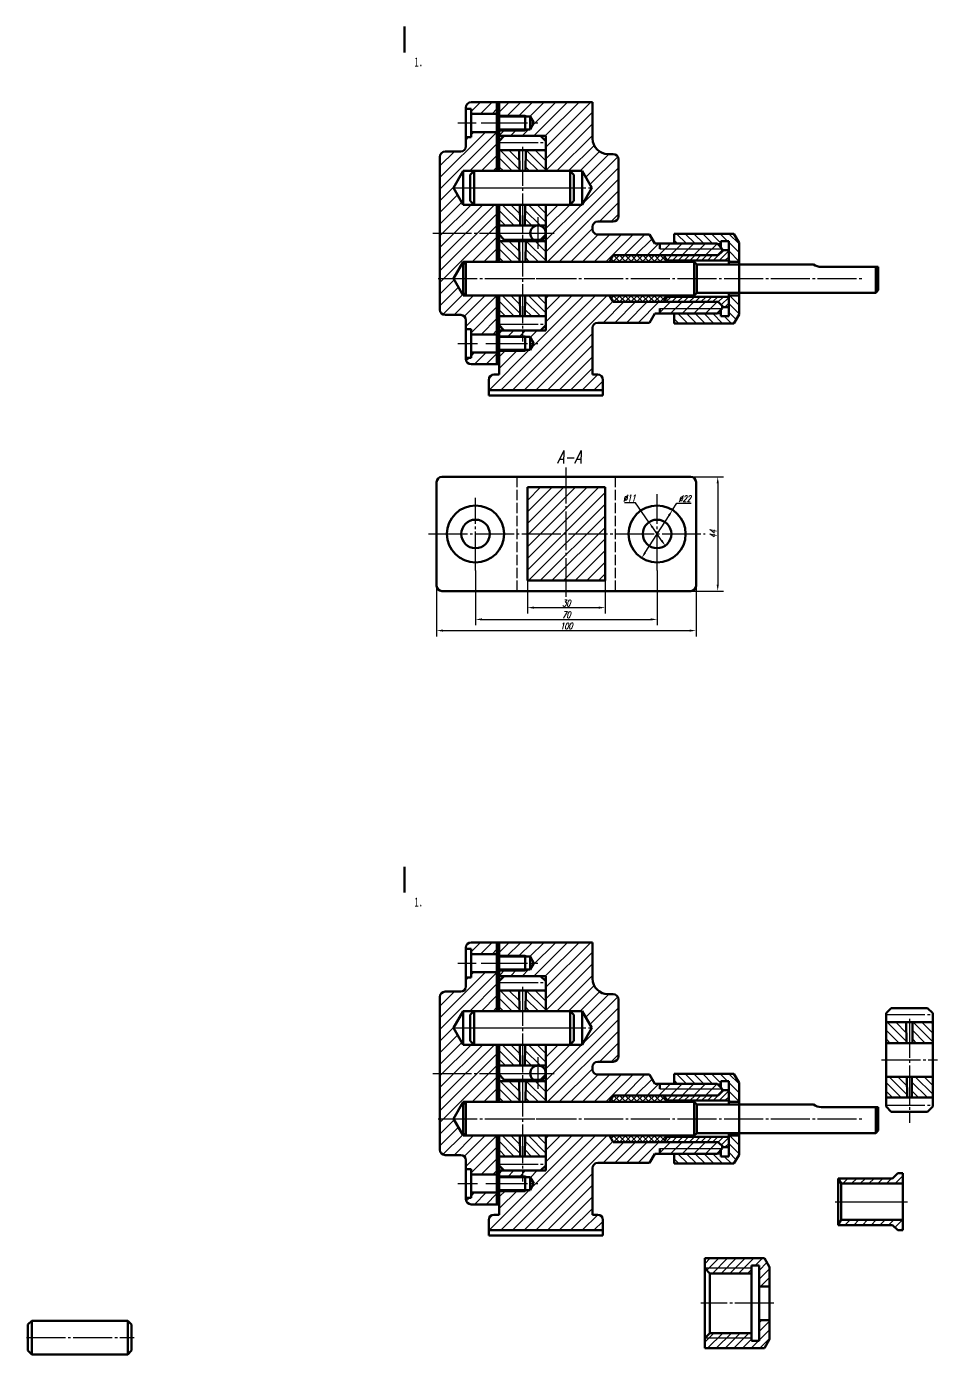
# Model space of a CAD drawing. Header units: millimetres. Extents: x -523 to 2676, y -549 to 1097.
# Drawn here: x 183 to 535, y 579 to 1091 of the extents above; entities that cross this region are included whole.
import ezdxf

# ---------------------------------------------------------------- set-up
doc = ezdxf.new("R2010")
doc.units = ezdxf.units.MM
doc.header["$PDMODE"] = 33
doc.header["$PDSIZE"] = 1.5
doc.linetypes.add('myCENTER', pattern=[18, 15, -1, 1, -1])
doc.linetypes.add('myHIDDEN', pattern=[5, 4, -1])
doc.layers.add('5剖面线层', color=2, linetype='Continuous')
for name, color, linetype, lineweight in [('中心线', 7, 'myCENTER', 25), ('剖面线', 7, 'Continuous', 25), ('尺寸', 7, 'Continuous', 25), ('标注', 7, 'Continuous', 25), ('标题文字', 7, 'Continuous', 25), ('粗实线', 7, 'Continuous', 50), ('细实线', 7, 'Continuous', 25), ('虚线', 7, 'myHIDDEN', 25)]:
    doc.layers.add(name, color=color, linetype=linetype, lineweight=lineweight)
doc.styles.add('字母标注-2.5号', font='txt.shx', dxfattribs={"width": 0.7, "oblique": 15, "height": 2.5})
doc.styles.add('尺寸文字1-2.5号', font='txt.shx', dxfattribs={"width": 0.7, "oblique": 15, "height": 2.5})
doc.styles.add('标题汉字2-3.5号', font='SimSun.ttf', dxfattribs={"width": 0.7, "height": 3.5})
doc.dimstyles.new('ISO-25', dxfattribs={"dimtxt": 3.5, "dimasz": 2.5, "dimexe": 2.25, "dimexo": 0, "dimgap": 0.5, "dimtad": 1, "dimdsep": 46, "dimtxsty": '尺寸文字1-2.5号', "dimcen": 2.5, "dimadec": 0, "dimazin": 0, "dimtfac": 1, "dimtmove": 0, "dimatfit": 2, "dimfxl": 0, "dimarcsym": 0})

# ---------------------------------------------------------------- blocks, each defined once
blk = doc.blocks.new('*D460')
at = {"layer": 'Defpoints', "color": 0}
for p in [(376.49, 877.57), (406.49, 877.57), (406.49, 867.17)]:
    blk.add_point(p, dxfattribs=at)
at = {"layer": '尺寸', "color": 0, "lineweight": -2}
for p, q in [((376.49, 877.57), (376.49, 864.92)), ((406.49, 877.57), (406.49, 864.92)), ((378.99, 867.17), (403.99, 867.17))]:
    blk.add_line(p, q, dxfattribs=at)
at = {"layer": '尺寸', "color": 0}
for points in [[(378.99, 867.59), (378.99, 866.76), (376.49, 867.17)], [(403.99, 867.59), (403.99, 866.76), (406.49, 867.17)]]:
    blk.add_solid(points, dxfattribs=at)
at = {"layer": '尺寸', "color": 0, "insert": (391.49, 868.92), "char_height": 2.5, "attachment_point": 5, "style": '尺寸文字1-2.5号'}
blk.add_mtext('30', dxfattribs=at)
blk = doc.blocks.new('*D461')
at = {"layer": 'Defpoints', "color": 0}
for p in [(356.49, 881.48), (426.49, 881.48), (426.49, 862.63)]:
    blk.add_point(p, dxfattribs=at)
at = {"layer": '尺寸', "color": 0, "lineweight": -2}
for p, q in [((356.49, 881.48), (356.49, 860.38)), ((426.49, 881.48), (426.49, 860.38)), ((358.99, 862.63), (423.99, 862.63))]:
    blk.add_line(p, q, dxfattribs=at)
at = {"layer": '尺寸', "color": 0}
for points in [[(358.99, 863.04), (358.99, 862.21), (356.49, 862.63)], [(423.99, 863.04), (423.99, 862.21), (426.49, 862.63)]]:
    blk.add_solid(points, dxfattribs=at)
at = {"layer": '尺寸', "color": 0, "insert": (391.49, 864.38), "char_height": 2.5, "attachment_point": 5, "style": '尺寸文字1-2.5号'}
blk.add_mtext('70', dxfattribs=at)
blk = doc.blocks.new('*D462')
at = {"layer": 'Defpoints', "color": 0}
for p in [(341.49, 875.57), (441.49, 875.57), (441.49, 858.32)]:
    blk.add_point(p, dxfattribs=at)
at = {"layer": '尺寸', "color": 0, "lineweight": -2}
for p, q in [((341.49, 875.57), (341.49, 856.07)), ((441.49, 875.57), (441.49, 856.07)), ((343.99, 858.32), (438.99, 858.32))]:
    blk.add_line(p, q, dxfattribs=at)
at = {"layer": '尺寸', "color": 0}
for points in [[(343.99, 858.74), (343.99, 857.9), (341.49, 858.32)], [(438.99, 858.74), (438.99, 857.9), (441.49, 858.32)]]:
    blk.add_solid(points, dxfattribs=at)
at = {"layer": '尺寸', "color": 0, "insert": (391.49, 860.07), "char_height": 2.5, "attachment_point": 5, "style": '尺寸文字1-2.5号'}
blk.add_mtext('100', dxfattribs=at)
blk = doc.blocks.new('*D463')
at = {"layer": 'Defpoints', "color": 0}
for p in [(439.49, 917.57), (439.49, 873.57), (449.86, 873.57)]:
    blk.add_point(p, dxfattribs=at)
at = {"layer": '尺寸', "color": 0, "lineweight": -2}
for p, q in [((439.49, 917.57), (452.11, 917.57)), ((449.86, 915.07), (449.86, 876.07)), ((439.49, 873.57), (452.11, 873.57))]:
    blk.add_line(p, q, dxfattribs=at)
at = {"layer": '尺寸', "color": 0}
for points in [[(449.44, 915.07), (450.28, 915.07), (449.86, 917.57)], [(449.44, 876.07), (450.28, 876.07), (449.86, 873.57)]]:
    blk.add_solid(points, dxfattribs=at)
at = {"layer": '尺寸', "color": 0, "insert": (448.11, 895.57), "char_height": 2.5, "attachment_point": 5, "rotation": 90, "style": '尺寸文字1-2.5号'}
blk.add_mtext('44', dxfattribs=at)
blk = doc.blocks.new('*D464')
at = {"layer": 'Defpoints', "color": 0}
for p in [(423.36, 900.09), (429.62, 891.05)]:
    blk.add_point(p, dxfattribs=at)
at = {"layer": '尺寸', "color": 0, "lineweight": -2}
for p, q in [((418.14, 907.62), (413.91, 907.62)), ((423.36, 900.09), (418.14, 907.62)), ((428.2, 893.11), (424.78, 898.04))]:
    blk.add_line(p, q, dxfattribs=at)
at = {"layer": '尺寸', "color": 0}
for points in [[(425.12, 898.28), (424.44, 897.8), (423.36, 900.09)], [(428.54, 893.34), (427.86, 892.87), (429.62, 891.05)]]:
    blk.add_solid(points, dxfattribs=at)
at = {"layer": '尺寸', "color": 0, "insert": (415.77, 909.37), "char_height": 2.5, "attachment_point": 5, "style": '尺寸文字1-2.5号'}
blk.add_mtext('∅11', dxfattribs=at)
blk = doc.blocks.new('*D465')
at = {"layer": 'Defpoints', "color": 0}
for p in [(432.43, 904.83), (420.55, 886.31)]:
    blk.add_point(p, dxfattribs=at)
at = {"layer": '尺寸', "color": 0, "lineweight": -2}
for p, q in [((432.43, 904.83), (434.08, 907.4)), ((434.08, 907.4), (439.66, 907.4)), ((421.9, 888.42), (431.08, 902.73))]:
    blk.add_line(p, q, dxfattribs=at)
at = {"layer": '尺寸', "color": 0}
for points in [[(430.73, 902.95), (431.43, 902.5), (432.43, 904.83)], [(421.55, 888.64), (422.25, 888.19), (420.55, 886.31)]]:
    blk.add_solid(points, dxfattribs=at)
at = {"layer": '尺寸', "color": 0, "insert": (437.12, 909.15), "char_height": 2.5, "attachment_point": 5, "style": '尺寸文字1-2.5号'}
blk.add_mtext('∅22', dxfattribs=at)

msp = doc.modelspace()

# ---------------------------------------------------------------- hatches: boundary and pattern name
at = {"layer": '5剖面线层'}
h = msp.add_hatch(dxfattribs=at)
h.set_pattern_fill('ANSI37', scale=0.5, angle=90, style=0)
h.set_pattern_definition([(135, (0, 323.8765), (-1.122532, -1.122532), []), (225, (0, 323.8765), (1.122532, -1.122532), [])])
h.paths.add_polyline_path([(429.084, 1003.014), (409.584, 1003.014), (409.584, 1000.514), (429.084, 1000.514)])
h.paths.add_polyline_path([(429.084, 987.514), (409.584, 987.514), (409.584, 985.014), (429.084, 985.014)])
h.paths.add_polyline_path([(429.084, 1003.014), (429.084, 1000.514), (430.238, 1000.514), (430.238, 1001.014)])
h.paths.add_polyline_path([(409.584, 1003.014), (408.14, 1000.514), (409.584, 1000.514)])
h.paths.add_polyline_path([(409.584, 987.514), (408.14, 987.514), (409.584, 985.014)])
h.paths.add_polyline_path([(430.238, 987.014), (430.238, 987.514), (429.084, 987.514), (429.084, 985.014)])
h = msp.add_hatch(dxfattribs=at)
h.set_pattern_fill('ANSI37', scale=0.5, angle=90, style=0)
h.paths.add_polyline_path([(429.084, 679.138), (409.584, 679.138), (409.584, 676.638), (429.084, 676.638)])
h.paths.add_polyline_path([(429.084, 663.638), (409.584, 663.638), (409.584, 661.138), (429.084, 661.138)])
h.paths.add_polyline_path([(429.084, 679.138), (429.084, 676.638), (430.238, 676.638), (430.238, 677.138)])
h.paths.add_polyline_path([(409.584, 679.138), (408.14, 676.638), (409.584, 676.638)])
h.paths.add_polyline_path([(409.584, 663.638), (408.14, 663.638), (409.584, 661.138)])
h.paths.add_polyline_path([(430.238, 663.138), (430.238, 663.638), (429.084, 663.638), (429.084, 661.138)])
at = {"layer": '剖面线'}
h = msp.add_hatch(dxfattribs=at)
h.set_pattern_fill('ANSI31', color=256, style=0)
h.set_pattern_definition([(45, (-384.5285, 1158.773), (-2.245064, 2.245064), [])])
h.paths.add_polyline_path([(354.766, 1062.014, 0.4142136), (352.766, 1060.014), (352.766, 1059.514), (354.766, 1059.514), (354.766, 1057.514), (364.766, 1057.514), (364.766, 1062.014)])
h.paths.add_polyline_path([(364.766, 1035.514), (364.766, 1050.514), (354.766, 1050.514), (354.766, 1048.514), (352.766, 1048.514), (352.766, 1045.014, -0.4142136), (350.766, 1043.014), (344.766, 1043.014, 0.4142136), (342.766, 1041.014), (342.766, 1011.514), (364.766, 1011.514), (364.766, 1022.514), (351.766, 1022.514), (348.013, 1029.014), (351.766, 1035.514)])
h.paths.add_polyline_path([(342.766, 1011.514), (342.766, 982.014, 0.4142136), (344.766, 980.014), (350.766, 980.014, -0.4142136), (352.766, 978.014), (352.766, 974.514), (354.766, 974.514), (354.766, 972.514), (364.766, 972.514), (364.766, 987.514), (351.766, 987.514), (348.013, 994.014), (351.766, 1000.514), (364.766, 1000.514), (364.766, 1011.514)])
h.paths.add_polyline_path([(354.766, 965.514), (354.766, 963.514), (352.766, 963.514), (352.766, 963.014, 0.4142136), (354.766, 961.014), (364.766, 961.014), (364.766, 965.514)])
h = msp.add_hatch(dxfattribs=at)
h.set_pattern_fill('ANSI31', color=256, style=0)
h.set_pattern_definition([(45, (-777.5755, 875.865), (-2.245064, 2.245064), [])])
h.paths.add_polyline_path([(401.584, 975.014, -0.4142136), (403.584, 977.014), (423.563, 977.014), (425.584, 980.514), (427.584, 980.514), (427.584, 982.514), (451.584, 982.514), (451.584, 983.514), (450.084, 985.014), (409.584, 985.014), (408.14, 987.514), (383.584, 987.514), (383.584, 974.014), (365.584, 974.014), (365.584, 972.014), (375.584, 972.014), (375.584, 971.514), (377.584, 971.514), (379.027, 969.014), (377.584, 966.514), (375.584, 966.514), (375.584, 966.014), (365.584, 966.014), (365.584, 957.014), (363.584, 957.014, 0.4142136), (361.584, 955.014), (361.584, 951.014), (405.584, 951.014), (405.584, 955.014, 0.4142136), (403.584, 957.014), (401.584, 957.014)])
h.paths.add_polyline_path([(451.584, 982.514), (427.584, 982.514), (427.584, 980.514), (449.584, 980.514)])
h.paths.add_polyline_path([(449.584, 1007.514), (427.584, 1007.514), (427.584, 1005.514), (451.584, 1005.514)], flags=17)
h.paths.add_polyline_path([(427.584, 1007.514), (425.584, 1007.514), (423.563, 1011.014), (403.584, 1011.014, -0.4142136), (401.584, 1013.014), (401.584, 1014.014, -0.4142136), (403.584, 1016.014), (409.584, 1016.014, 0.4142136), (411.584, 1018.014), (411.584, 1029.014), (401.336, 1029.014), (397.584, 1022.514), (383.584, 1022.514), (383.584, 1000.514), (408.14, 1000.514), (409.584, 1003.014), (450.084, 1003.014), (451.584, 1004.514), (451.584, 1005.514), (427.584, 1005.514)])
h.paths.add_polyline_path([(411.584, 1040.014, 0.4142136), (409.584, 1042.014), (407.584, 1042.014, -0.4142136), (401.584, 1048.014), (401.584, 1062.014), (365.584, 1062.014), (365.584, 1057.014), (375.584, 1057.014), (375.584, 1056.514), (377.584, 1056.514), (379.027, 1054.014), (377.584, 1051.514), (375.584, 1051.514), (375.584, 1051.014), (365.584, 1051.014), (365.584, 1049.014), (383.584, 1049.014), (383.584, 1035.514), (397.584, 1035.514), (401.336, 1029.014), (411.584, 1029.014)])
h.paths.add_polyline_path([(375.584, 1057.014), (365.584, 1057.014), (365.584, 1056.514), (375.584, 1056.514)], flags=17)
h.paths.add_polyline_path([(375.584, 1051.514), (365.584, 1051.514), (365.584, 1051.014), (375.584, 1051.014)])
h.paths.add_polyline_path([(375.584, 966.514), (365.584, 966.514), (365.584, 966.014), (375.584, 966.014)], flags=17)
h.paths.add_polyline_path([(375.584, 972.014), (365.584, 972.014), (365.584, 971.514), (375.584, 971.514)], flags=17)
h = msp.add_hatch(dxfattribs=at)
h.set_pattern_fill('ANSI31', color=256, scale=0.75, angle=90, style=0)
h.set_pattern_definition([(135, (-898.0238, 1253.4505), (-1.683798, -1.683798), [])])
h.paths.add_polyline_path([(373.43, 1035.514), (373.334, 1043.514), (365.584, 1043.514), (365.584, 1035.514)])
h.paths.add_polyline_path([(383.584, 1043.514), (375.834, 1043.514), (375.737, 1035.514), (383.584, 1035.514)])
h.paths.add_polyline_path([(383.584, 1014.514), (383.584, 1022.514), (375.58, 1022.514), (375.484, 1014.514)])
h.paths.add_polyline_path([(365.584, 1022.514), (365.584, 1014.514), (373.684, 1014.514), (373.587, 1022.514)])
h = msp.add_hatch(dxfattribs=at)
h.set_pattern_fill('ANSI31', color=256, scale=0.75, angle=90, style=0)
h.set_pattern_definition([(135, (-898.0238, 1218.4505), (-1.683798, -1.683798), [])])
h.paths.add_polyline_path([(373.43, 1000.514), (373.334, 1008.514), (365.584, 1008.514), (365.584, 1000.514)])
h.paths.add_polyline_path([(383.584, 1008.514), (375.834, 1008.514), (375.737, 1000.514), (383.584, 1000.514)])
h.paths.add_polyline_path([(383.584, 979.514), (383.584, 987.514), (375.58, 987.514), (375.484, 979.514)])
h.paths.add_polyline_path([(365.584, 987.514), (365.584, 979.514), (373.684, 979.514), (373.587, 987.514)])
h = msp.add_hatch(dxfattribs=at)
h.set_pattern_fill('ANSI31', color=256, scale=0.75, angle=90, style=0)
h.set_pattern_definition([(135, (0, 323.8765), (-1.683798, -1.683798), [])])
h.paths.add_polyline_path([(433.084, 1011.335), (433.084, 1007.514), (449.584, 1007.514), (451.084, 1007.514), (451.084, 1008.514), (454.084, 1008.514), (454.084, 1000.514), (458.084, 1000.514), (458.084, 1007.871), (456.084, 1011.335)])
h.paths.add_polyline_path([(451.084, 1006.014), (451.084, 1007.514), (449.584, 1007.514)], flags=17)
h.paths.add_polyline_path([(454.084, 979.514), (451.084, 979.514), (451.084, 980.514), (449.584, 980.514), (433.084, 980.514), (433.084, 976.694), (456.084, 976.694), (458.084, 980.158), (458.084, 987.514), (454.084, 987.514)])
h.paths.add_polyline_path([(451.084, 980.514), (451.084, 982.014), (449.584, 980.514)], flags=17)
h = msp.add_hatch(dxfattribs=at)
h.set_pattern_fill('ANSI31', color=256, scale=0.5, style=0)
h.set_pattern_definition([(45, (0, 323.8765), (-1.122532, 1.122532), [])])
h.paths.add_polyline_path([(454.084, 1005.014), (452.084, 1005.014), (450.084, 1003.014), (429.084, 1003.014), (430.238, 1001.014), (454.084, 1001.014)])
h.paths.add_polyline_path([(454.084, 987.014), (430.238, 987.014), (429.084, 985.014), (450.084, 985.014), (452.084, 983.014), (454.084, 983.014)])
h = msp.add_hatch(dxfattribs=at)
h.set_pattern_fill('ANSI31', color=256, style=0)
h.set_pattern_definition([(45, (-798.1493, 860.9207), (-2.245064, 2.245064), [])])
h.paths.add_polyline_path([(391.49, 895.573), (391.49, 913.573), (376.49, 913.573), (376.49, 895.573)])
h.paths.add_polyline_path([(391.49, 895.573), (406.49, 895.573), (406.49, 913.573), (391.49, 913.573)])
h.paths.add_polyline_path([(391.49, 877.573), (406.49, 877.573), (406.49, 895.573), (391.49, 895.573)])
h.paths.add_polyline_path([(376.49, 877.573), (391.49, 877.573), (391.49, 895.573), (376.49, 895.573)])
h = msp.add_hatch(dxfattribs=at)
h.set_pattern_fill('ANSI31', color=256, style=0)
h.set_pattern_definition([(45, (-384.5285, 834.8964), (-2.245064, 2.245064), [])])
h.paths.add_polyline_path([(354.766, 738.138, 0.4142136), (352.766, 736.138), (352.766, 735.638), (354.766, 735.638), (354.766, 733.638), (364.766, 733.638), (364.766, 738.138)])
h.paths.add_polyline_path([(364.766, 711.638), (364.766, 726.638), (354.766, 726.638), (354.766, 724.638), (352.766, 724.638), (352.766, 721.138, -0.4142136), (350.766, 719.138), (344.766, 719.138, 0.4142136), (342.766, 717.138), (342.766, 687.638), (364.766, 687.638), (364.766, 698.638), (351.766, 698.638), (348.013, 705.138), (351.766, 711.638)])
h.paths.add_polyline_path([(342.766, 687.638), (342.766, 658.138, 0.4142136), (344.766, 656.138), (350.766, 656.138, -0.4142136), (352.766, 654.138), (352.766, 650.638), (354.766, 650.638), (354.766, 648.638), (364.766, 648.638), (364.766, 663.638), (351.766, 663.638), (348.013, 670.138), (351.766, 676.638), (364.766, 676.638), (364.766, 687.638)])
h.paths.add_polyline_path([(354.766, 641.638), (354.766, 639.638), (352.766, 639.638), (352.766, 639.138, 0.4142136), (354.766, 637.138), (364.766, 637.138), (364.766, 641.638)])
h = msp.add_hatch(dxfattribs=at)
h.set_pattern_fill('ANSI31', color=256, style=0)
h.set_pattern_definition([(45, (-777.5755, 551.9885), (-2.245064, 2.245064), [])])
h.paths.add_polyline_path([(401.584, 651.138, -0.4142136), (403.584, 653.138), (423.563, 653.138), (425.584, 656.638), (427.584, 656.638), (427.584, 658.638), (451.584, 658.638), (451.584, 659.638), (450.084, 661.138), (409.584, 661.138), (408.14, 663.638), (383.584, 663.638), (383.584, 650.138), (365.584, 650.138), (365.584, 648.138), (375.584, 648.138), (375.584, 647.638), (377.584, 647.638), (379.027, 645.138), (377.584, 642.638), (375.584, 642.638), (375.584, 642.138), (365.584, 642.138), (365.584, 633.138), (363.584, 633.138, 0.4142136), (361.584, 631.138), (361.584, 627.138), (405.584, 627.138), (405.584, 631.138, 0.4142136), (403.584, 633.138), (401.584, 633.138)])
h.paths.add_polyline_path([(451.584, 658.638), (427.584, 658.638), (427.584, 656.638), (449.584, 656.638)])
h.paths.add_polyline_path([(449.584, 683.638), (427.584, 683.638), (427.584, 681.638), (451.584, 681.638)], flags=17)
h.paths.add_polyline_path([(427.584, 683.638), (425.584, 683.638), (423.563, 687.138), (403.584, 687.138, -0.4142136), (401.584, 689.138), (401.584, 690.138, -0.4142136), (403.584, 692.138), (409.584, 692.138, 0.4142136), (411.584, 694.138), (411.584, 705.138), (401.336, 705.138), (397.584, 698.638), (383.584, 698.638), (383.584, 676.638), (408.14, 676.638), (409.584, 679.138), (450.084, 679.138), (451.584, 680.638), (451.584, 681.638), (427.584, 681.638)])
h.paths.add_polyline_path([(411.584, 716.138, 0.4142136), (409.584, 718.138), (407.584, 718.138, -0.4142136), (401.584, 724.138), (401.584, 738.138), (365.584, 738.138), (365.584, 733.138), (375.584, 733.138), (375.584, 732.638), (377.584, 732.638), (379.027, 730.138), (377.584, 727.638), (375.584, 727.638), (375.584, 727.138), (365.584, 727.138), (365.584, 725.138), (383.584, 725.138), (383.584, 711.638), (397.584, 711.638), (401.336, 705.138), (411.584, 705.138)])
h.paths.add_polyline_path([(375.584, 733.138), (365.584, 733.138), (365.584, 732.638), (375.584, 732.638)], flags=17)
h.paths.add_polyline_path([(375.584, 727.638), (365.584, 727.638), (365.584, 727.138), (375.584, 727.138)])
h.paths.add_polyline_path([(375.584, 642.638), (365.584, 642.638), (365.584, 642.138), (375.584, 642.138)], flags=17)
h.paths.add_polyline_path([(375.584, 648.138), (365.584, 648.138), (365.584, 647.638), (375.584, 647.638)], flags=17)
h = msp.add_hatch(dxfattribs=at)
h.set_pattern_fill('ANSI31', color=256, scale=0.75, angle=90, style=0)
h.set_pattern_definition([(135, (-898.0238, 929.574), (-1.683798, -1.683798), [])])
h.paths.add_polyline_path([(373.43, 711.638), (373.334, 719.638), (365.584, 719.638), (365.584, 711.638)])
h.paths.add_polyline_path([(383.584, 719.638), (375.834, 719.638), (375.737, 711.638), (383.584, 711.638)])
h.paths.add_polyline_path([(383.584, 690.638), (383.584, 698.638), (375.58, 698.638), (375.484, 690.638)])
h.paths.add_polyline_path([(365.584, 698.638), (365.584, 690.638), (373.684, 690.638), (373.587, 698.638)])
h = msp.add_hatch(dxfattribs=at)
h.set_pattern_fill('ANSI31', color=256, scale=0.75, angle=90, style=0)
h.set_pattern_definition([(135, (-748.8656, 917.253), (-1.683798, -1.683798), [])])
h.paths.add_polyline_path([(522.588, 699.317), (522.492, 707.317), (514.742, 707.317), (514.742, 699.317)])
h.paths.add_polyline_path([(532.742, 707.317), (524.992, 707.317), (524.895, 699.317), (532.742, 699.317)])
h.paths.add_polyline_path([(532.742, 678.317), (532.742, 686.317), (524.738, 686.317), (524.642, 678.317)])
h.paths.add_polyline_path([(514.742, 686.317), (514.742, 678.317), (522.842, 678.317), (522.745, 686.317)])
h = msp.add_hatch(dxfattribs=at)
h.set_pattern_fill('ANSI31', color=256, scale=0.75, angle=90, style=0)
h.paths.add_polyline_path([(433.084, 687.458), (433.084, 683.638), (449.584, 683.638), (451.084, 683.638), (451.084, 684.638), (454.084, 684.638), (454.084, 676.638), (458.084, 676.638), (458.084, 683.994), (456.084, 687.458)])
h.paths.add_polyline_path([(451.084, 682.138), (451.084, 683.638), (449.584, 683.638)], flags=17)
h.paths.add_polyline_path([(454.084, 655.638), (451.084, 655.638), (451.084, 656.638), (449.584, 656.638), (433.084, 656.638), (433.084, 652.817), (456.084, 652.817), (458.084, 656.281), (458.084, 663.638), (454.084, 663.638)])
h.paths.add_polyline_path([(451.084, 656.638), (451.084, 658.138), (449.584, 656.638)], flags=17)
h = msp.add_hatch(dxfattribs=at)
h.set_pattern_fill('ANSI31', color=256, scale=0.75, angle=90, style=0)
h.set_pattern_definition([(135, (-898.0238, 894.574), (-1.683798, -1.683798), [])])
h.paths.add_polyline_path([(373.43, 676.638), (373.334, 684.638), (365.584, 684.638), (365.584, 676.638)])
h.paths.add_polyline_path([(383.584, 684.638), (375.834, 684.638), (375.737, 676.638), (383.584, 676.638)])
h.paths.add_polyline_path([(383.584, 655.638), (383.584, 663.638), (375.58, 663.638), (375.484, 655.638)])
h.paths.add_polyline_path([(365.584, 663.638), (365.584, 655.638), (373.684, 655.638), (373.587, 663.638)])
h = msp.add_hatch(dxfattribs=at)
h.set_pattern_fill('ANSI31', color=256, scale=0.5, style=0)
h.paths.add_polyline_path([(454.084, 681.138), (452.084, 681.138), (450.084, 679.138), (429.084, 679.138), (430.238, 677.138), (454.084, 677.138)])
h.paths.add_polyline_path([(454.084, 663.138), (430.238, 663.138), (429.084, 661.138), (450.084, 661.138), (452.084, 659.138), (454.084, 659.138)])
h = msp.add_hatch(dxfattribs=at)
h.set_pattern_fill('ANSI31', color=256, scale=0.75, style=0)
h.set_pattern_definition([(45, (-768.3325, 752.7242), (-1.683798, 1.683798), [])])
h.paths.add_polyline_path([(521.279, 649.137), (519.279, 649.137), (517.279, 647.137), (496.279, 647.137), (497.433, 645.137), (521.279, 645.137)])
h.paths.add_polyline_path([(521.279, 631.137), (497.433, 631.137), (496.279, 629.137), (517.279, 629.137), (519.279, 627.137), (521.279, 627.137)])
h = msp.add_hatch(dxfattribs=at)
h.set_pattern_fill('ANSI31', color=256, scale=0.75, angle=180, style=0)
h.set_pattern_definition([(225, (1383.826, 374.5843), (1.683798, -1.683798), [])])
h.paths.add_polyline_path([(467.845, 581.686), (469.845, 585.15), (469.845, 592.506), (465.845, 592.506), (465.845, 584.506), (462.845, 584.506), (462.845, 585.506), (444.845, 585.506), (444.845, 581.686)])
h.paths.add_polyline_path([(462.845, 585.506), (462.845, 587.506), (446.845, 587.506), (444.845, 585.506)])
h.paths.add_polyline_path([(465.845, 605.506), (469.845, 605.506), (469.845, 612.863), (467.845, 616.327), (444.845, 616.327), (444.845, 612.506), (462.845, 612.506), (462.845, 613.506), (465.845, 613.506)])
h.paths.add_polyline_path([(444.845, 612.506), (446.845, 610.506), (462.845, 610.506), (462.845, 612.506)], flags=17)

# ---------------------------------------------------------------- linework, layer by layer
for p, q in [((449.584, 1007.514), (451.084, 1007.514)), ((449.584, 980.514), (451.084, 980.514)), ((449.584, 683.638), (451.084, 683.638)), ((449.584, 656.638), (451.084, 656.638))]:
    msp.add_line(p, q)
at = {"layer": '中心线'}
for p, q in [((349.7, 1054.014), (356.755, 1054.014)), ((358.711, 1054.014), (365.584, 1054.014)), ((361.584, 1054.014), (380.529, 1054.014)), ((365.584, 1046.514), (383.584, 1046.514)), ((374.584, 1044.828), (374.584, 1004.775)), ((348.013, 1029.014), (401.336, 1029.014)), ((353.929, 1029.014), (395.421, 1029.014)), ((363.864, 1029.014), (385.398, 1029.014)), ((380.584, 1005.52), (380.584, 1017.702)), ((339.972, 1011.514), (369.156, 1011.514)), ((362.657, 1011.514), (386.758, 1011.514)), ((365.584, 1011.514), (383.584, 1011.514)), ((365.584, 1011.514), (383.584, 1011.514)), ((374.584, 1009.828), (374.584, 969.775)), ((342.122, 994.014), (365.011, 994.014)), ((362.374, 994.014), (505.519, 994.014)), ((363.864, 994.014), (385.398, 994.014)), ((365.584, 976.514), (383.584, 976.514)), ((349.7, 969.014), (357.214, 969.014)), ((360.454, 969.014), (365.584, 969.014)), ((361.584, 969.014), (380.529, 969.014)), ((391.49, 871.278), (391.49, 921.139)), ((356.49, 881.477), (356.49, 909.524)), ((426.49, 881.477), (426.49, 910.94)), ((338.378, 895.573), (444.989, 895.573)), ((349.7, 730.138), (356.755, 730.138)), ((358.711, 730.138), (365.584, 730.138)), ((361.584, 730.138), (380.529, 730.138)), ((365.584, 722.638), (383.584, 722.638)), ((374.584, 720.951), (374.584, 680.899)), ((514.742, 710.317), (532.742, 710.317)), ((523.742, 708.63), (523.742, 668.578)), ((348.013, 705.138), (401.336, 705.138)), ((353.929, 705.138), (395.421, 705.138)), ((363.864, 705.138), (385.398, 705.138)), ((380.584, 681.643), (380.584, 693.825)), ((513.022, 692.817), (534.557, 692.817)), ((339.972, 687.638), (369.156, 687.638)), ((362.657, 687.638), (386.758, 687.638)), ((365.584, 687.638), (383.584, 687.638)), ((365.584, 687.638), (383.584, 687.638)), ((374.584, 685.951), (374.584, 645.899)), ((514.742, 675.317), (532.742, 675.317)), ((342.122, 670.138), (365.011, 670.138)), ((362.374, 670.138), (505.519, 670.138)), ((363.864, 670.138), (385.398, 670.138)), ((365.584, 652.638), (383.584, 652.638)), ((349.7, 645.138), (357.214, 645.138)), ((360.454, 645.138), (365.584, 645.138)), ((361.584, 645.138), (380.529, 645.138)), ((471.516, 599.006), (443.373, 599.006)), ((183.422, 585.77), (224.914, 585.77))]:
    msp.add_line(p, q, dxfattribs=at)
at = {"layer": '尺寸'}
for p, q in [((365.011, 1029.014), (365.029, 1029.014)), ((365.011, 994.014), (365.722, 994.014)), ((365.011, 705.138), (365.029, 705.138)), ((365.011, 670.138), (365.722, 670.138))]:
    msp.add_line(p, q, dxfattribs=at)
at = {"layer": '标注'}
msp.add_line((495.071, 638.137), (522.973, 638.137), dxfattribs=at)
at = {"layer": '粗实线'}
for p, q in [((329.079, 1091.185), (329.079, 1081.185)), ((352.766, 1060.014), (352.766, 1045.014)), ((354.766, 1062.014), (365.584, 1062.014)), ((364.766, 1062.014), (364.766, 1035.514)), ((365.584, 1035.514), (365.584, 1062.014)), ((365.584, 1062.014), (401.584, 1062.014)), ((401.584, 1048.014), (401.584, 1062.014)), ((352.766, 1059.514), (354.766, 1059.514)), ((354.766, 1059.514), (354.766, 1048.514)), ((354.766, 1057.514), (364.766, 1057.514)), ((365.584, 1056.514), (377.584, 1056.514)), ((375.584, 1051.014), (375.584, 1057.014)), ((377.584, 1051.514), (377.584, 1056.514)), ((377.584, 1056.514), (379.027, 1054.014)), ((354.766, 1050.514), (364.766, 1050.514)), ((365.584, 1051.514), (377.584, 1051.514)), ((379.027, 1054.014), (377.584, 1051.514)), ((352.766, 1048.514), (354.766, 1048.514)), ((365.584, 1049.014), (383.584, 1049.014)), ((367.584, 1049.014), (365.584, 1047.014)), ((365.584, 1047.014), (365.584, 1035.514)), ((367.584, 1049.014), (381.584, 1049.014)), ((381.584, 1049.014), (383.584, 1047.014)), ((383.584, 1035.514), (383.584, 1049.014)), ((383.584, 1047.014), (383.584, 1035.514)), ((342.766, 1041.014), (342.766, 982.014)), ((350.766, 1043.014), (344.766, 1043.014)), ((365.584, 1043.514), (383.584, 1043.514)), ((373.334, 1043.514), (373.43, 1035.514)), ((375.737, 1035.514), (375.834, 1043.514)), ((407.584, 1042.014), (409.584, 1042.014)), ((411.584, 1018.014), (411.584, 1040.014)), ((351.766, 1035.514), (348.013, 1029.014)), ((351.766, 1035.514), (364.766, 1035.514)), ((351.766, 1035.514), (351.766, 1022.514)), ((354.43, 1034.014), (355.93, 1035.514)), ((355.93, 1035.514), (392.93, 1035.514)), ((355.93, 1035.514), (355.93, 1022.514)), ((365.584, 1035.514), (383.584, 1035.514)), ((383.584, 1035.514), (397.584, 1035.514)), ((392.93, 1035.514), (392.93, 1022.514)), ((394.43, 1034.014), (392.93, 1035.514)), ((397.584, 1022.514), (397.584, 1035.514)), ((397.584, 1035.514), (401.336, 1029.014)), ((351.766, 1022.514), (348.013, 1029.014)), ((354.43, 1034.014), (354.43, 1024.014)), ((394.43, 1034.014), (394.43, 1024.014)), ((401.336, 1029.014), (397.584, 1022.514)), ((354.43, 1024.014), (355.93, 1022.514)), ((394.43, 1024.014), (392.93, 1022.514)), ((351.766, 1022.514), (364.766, 1022.514)), ((355.93, 1022.514), (392.93, 1022.514)), ((364.766, 1022.514), (364.766, 1000.514)), ((365.584, 1000.514), (365.584, 1022.514)), ((365.584, 1022.514), (365.584, 1011.014)), ((365.584, 1022.514), (383.584, 1022.514)), ((373.587, 1022.514), (373.684, 1014.514)), ((375.484, 1014.514), (375.58, 1022.514)), ((383.584, 1000.514), (383.584, 1022.514)), ((383.584, 1022.514), (397.584, 1022.514)), ((383.584, 1022.514), (383.584, 1011.014)), ((365.584, 1014.514), (383.584, 1014.514)), ((401.584, 1013.014), (401.584, 1014.014)), ((403.584, 1016.014), (409.584, 1016.014)), ((365.584, 1012.014), (365.584, 1000.514)), ((365.584, 1011.014), (367.584, 1009.014)), ((365.584, 1008.514), (383.584, 1008.514)), ((367.584, 1009.014), (381.584, 1009.014)), ((373.334, 1008.514), (373.43, 1000.514)), ((375.737, 1000.514), (375.834, 1008.514)), ((381.584, 1009.014), (383.584, 1011.014)), ((383.584, 1012.014), (383.584, 1000.514)), ((403.584, 1011.014), (423.563, 1011.014)), ((425.584, 1007.514), (423.563, 1011.014)), ((433.084, 1011.335), (456.084, 1011.335)), ((433.084, 1007.514), (433.084, 1011.335)), ((451.084, 1006.014), (451.084, 1008.514)), ((454.084, 1008.514), (451.084, 1008.514)), ((454.084, 999.514), (454.084, 1008.514)), ((456.084, 1011.335), (458.084, 1007.871)), ((425.584, 1007.514), (449.584, 1007.514)), ((427.584, 1005.514), (427.584, 1007.514)), ((451.584, 1005.514), (449.584, 1007.514)), ((450.084, 1003.014), (452.084, 1005.014)), ((450.084, 1003.014), (451.584, 1004.514)), ((451.584, 1004.514), (451.584, 1005.514)), ((452.084, 1005.014), (454.084, 1005.014)), ((454.084, 1005.014), (454.084, 999.514)), ((458.084, 980.158), (458.084, 1007.871)), ((351.766, 1000.514), (348.013, 994.014)), ((351.766, 987.514), (351.766, 1000.514)), ((351.766, 1000.514), (364.766, 1000.514)), ((352.766, 1000.514), (351.766, 999.514)), ((351.766, 999.514), (351.766, 988.514)), ((352.766, 1000.514), (352.766, 987.514)), ((352.766, 1000.514), (440.766, 1000.514)), ((365.584, 1000.514), (383.584, 1000.514)), ((383.584, 1000.514), (408.14, 1000.514)), ((409.584, 1003.014), (408.14, 1000.514)), ((409.584, 1003.014), (450.084, 1003.014)), ((429.084, 1003.014), (450.084, 1003.014)), ((429.084, 1003.014), (430.238, 1001.014)), ((430.238, 1001.014), (454.084, 1001.014)), ((430.238, 1001.014), (430.238, 1000.514)), ((441.766, 999.514), (440.766, 1000.514)), ((440.766, 1000.514), (440.766, 987.514)), ((441.766, 999.514), (441.766, 988.514)), ((441.766, 999.514), (486.766, 999.514)), ((458.084, 1000.514), (454.084, 1000.514)), ((489.766, 998.514), (511.766, 998.514)), ((510.766, 998.514), (510.766, 988.514)), ((511.766, 998.514), (511.766, 989.514)), ((351.766, 987.514), (348.013, 994.014)), ((351.766, 988.514), (352.766, 987.514)), ((441.766, 988.514), (440.766, 987.514)), ((441.766, 988.514), (510.766, 988.514)), ((454.084, 983.014), (454.084, 988.514)), ((454.084, 988.514), (454.084, 979.514)), ((510.766, 988.514), (511.766, 989.514)), ((351.766, 987.514), (364.766, 987.514)), ((352.766, 987.514), (440.766, 987.514)), ((364.766, 987.514), (364.766, 961.014)), ((365.584, 957.014), (365.584, 987.514)), ((365.584, 987.514), (365.584, 976.014)), ((365.584, 987.514), (383.584, 987.514)), ((373.587, 987.514), (373.684, 979.514)), ((375.484, 979.514), (375.58, 987.514)), ((383.584, 974.014), (383.584, 987.514)), ((383.584, 987.514), (408.14, 987.514)), ((383.584, 987.514), (383.584, 976.014)), ((409.584, 985.014), (408.14, 987.514)), ((409.584, 985.014), (450.084, 985.014)), ((429.084, 985.014), (430.238, 987.014)), ((429.084, 985.014), (450.084, 985.014)), ((430.238, 987.014), (430.238, 987.514)), ((430.238, 987.014), (454.084, 987.014)), ((450.084, 985.014), (451.584, 983.514)), ((450.084, 985.014), (452.084, 983.014)), ((451.584, 983.514), (451.584, 982.514)), ((452.084, 983.014), (454.084, 983.014)), ((458.084, 987.514), (454.084, 987.514)), ((344.766, 980.014), (350.766, 980.014)), ((352.766, 978.014), (352.766, 963.014)), ((365.584, 979.514), (383.584, 979.514)), ((425.584, 980.514), (423.563, 977.014)), ((425.584, 980.514), (449.584, 980.514)), ((427.584, 982.514), (427.584, 980.514)), ((433.084, 980.514), (433.084, 976.694)), ((451.584, 982.514), (449.584, 980.514)), ((451.084, 982.014), (451.084, 979.514)), ((454.084, 979.514), (451.084, 979.514)), ((456.084, 976.694), (458.084, 980.158)), ((352.766, 974.514), (354.766, 974.514)), ((354.766, 963.514), (354.766, 974.514)), ((365.584, 976.014), (367.584, 974.014)), ((365.584, 974.014), (383.584, 974.014)), ((367.584, 974.014), (381.584, 974.014)), ((381.584, 974.014), (383.584, 976.014)), ((401.584, 957.014), (401.584, 975.014)), ((403.584, 977.014), (423.563, 977.014)), ((433.084, 976.694), (456.084, 976.694)), ((354.766, 972.514), (364.766, 972.514)), ((365.584, 971.514), (377.584, 971.514)), ((375.584, 972.014), (375.584, 966.014)), ((379.027, 969.014), (377.584, 971.514)), ((377.584, 971.514), (377.584, 966.514)), ((377.584, 966.514), (379.027, 969.014)), ((352.766, 963.514), (354.766, 963.514)), ((354.766, 965.514), (364.766, 965.514)), ((365.584, 966.514), (377.584, 966.514)), ((354.766, 961.014), (365.584, 961.014)), ((361.584, 949.014), (361.584, 955.014)), ((363.584, 957.014), (365.584, 957.014)), ((401.584, 957.014), (403.584, 957.014)), ((405.584, 949.014), (405.584, 955.014)), ((361.584, 951.014), (405.584, 951.014)), ((361.584, 949.014), (405.584, 949.014)), ((343.49, 917.573), (439.49, 917.573)), ((341.49, 915.573), (341.49, 875.573)), ((376.49, 913.573), (376.49, 877.573)), ((376.49, 913.573), (406.49, 913.573)), ((406.49, 913.573), (406.49, 877.573)), ((441.49, 915.573), (441.49, 875.573)), ((376.49, 877.573), (406.49, 877.573)), ((343.49, 873.573), (439.49, 873.573)), ((329.079, 767.308), (329.079, 757.308)), ((354.766, 738.138), (365.584, 738.138)), ((364.766, 738.138), (364.766, 711.638)), ((365.584, 738.138), (401.584, 738.138)), ((365.584, 711.638), (365.584, 738.138)), ((401.584, 724.138), (401.584, 738.138)), ((352.766, 736.138), (352.766, 721.138)), ((352.766, 735.638), (354.766, 735.638)), ((354.766, 735.638), (354.766, 724.638)), ((354.766, 733.638), (364.766, 733.638)), ((365.584, 732.638), (377.584, 732.638)), ((375.584, 727.138), (375.584, 733.138)), ((377.584, 727.638), (377.584, 732.638)), ((377.584, 732.638), (379.027, 730.138)), ((365.584, 727.638), (377.584, 727.638)), ((379.027, 730.138), (377.584, 727.638)), ((352.766, 724.638), (354.766, 724.638)), ((354.766, 726.638), (364.766, 726.638)), ((365.584, 725.138), (383.584, 725.138)), ((367.584, 725.138), (365.584, 723.138)), ((365.584, 723.138), (365.584, 711.638)), ((367.584, 725.138), (381.584, 725.138)), ((381.584, 725.138), (383.584, 723.138)), ((383.584, 711.638), (383.584, 725.138)), ((383.584, 723.138), (383.584, 711.638)), ((342.766, 717.138), (342.766, 658.138)), ((350.766, 719.138), (344.766, 719.138)), ((365.584, 719.638), (383.584, 719.638)), ((373.334, 719.638), (373.43, 711.638)), ((375.737, 711.638), (375.834, 719.638)), ((407.584, 718.138), (409.584, 718.138)), ((351.766, 711.638), (348.013, 705.138)), ((351.766, 711.638), (364.766, 711.638)), ((351.766, 711.638), (351.766, 698.638)), ((354.43, 710.138), (355.93, 711.638)), ((355.93, 711.638), (392.93, 711.638)), ((355.93, 711.638), (355.93, 698.638)), ((365.584, 711.638), (383.584, 711.638)), ((383.584, 711.638), (397.584, 711.638)), ((392.93, 711.638), (392.93, 698.638)), ((394.43, 710.138), (392.93, 711.638)), ((397.584, 698.638), (397.584, 711.638)), ((397.584, 711.638), (401.336, 705.138)), ((411.584, 694.138), (411.584, 716.138)), ((516.742, 712.817), (514.742, 710.817)), ((516.742, 712.817), (530.742, 712.817)), ((530.742, 712.817), (532.742, 710.817)), ((354.43, 710.138), (354.43, 700.138)), ((394.43, 710.138), (394.43, 700.138)), ((514.742, 710.817), (514.742, 674.817)), ((514.742, 707.317), (532.742, 707.317)), ((522.492, 707.317), (522.588, 699.317)), ((524.895, 699.317), (524.992, 707.317)), ((532.742, 710.817), (532.742, 674.817)), ((351.766, 698.638), (348.013, 705.138)), ((401.336, 705.138), (397.584, 698.638)), ((351.766, 698.638), (364.766, 698.638)), ((354.43, 700.138), (355.93, 698.638)), ((355.93, 698.638), (392.93, 698.638)), ((364.766, 698.638), (364.766, 676.638)), ((365.584, 698.638), (383.584, 698.638)), ((365.584, 698.638), (365.584, 687.138)), ((365.584, 676.638), (365.584, 698.638)), ((373.587, 698.638), (373.684, 690.638)), ((375.484, 690.638), (375.58, 698.638)), ((383.584, 698.638), (397.584, 698.638)), ((383.584, 698.638), (383.584, 687.138)), ((383.584, 676.638), (383.584, 698.638)), ((394.43, 700.138), (392.93, 698.638)), ((514.742, 699.317), (532.742, 699.317)), ((403.584, 692.138), (409.584, 692.138)), ((365.584, 690.638), (383.584, 690.638)), ((365.584, 688.138), (365.584, 676.638)), ((365.584, 687.138), (367.584, 685.138)), ((381.584, 685.138), (383.584, 687.138)), ((383.584, 688.138), (383.584, 676.638)), ((401.584, 689.138), (401.584, 690.138)), ((403.584, 687.138), (423.563, 687.138)), ((425.584, 683.638), (423.563, 687.138)), ((433.084, 687.458), (456.084, 687.458)), ((433.084, 683.638), (433.084, 687.458)), ((456.084, 687.458), (458.084, 683.994)), ((514.742, 686.317), (532.742, 686.317)), ((522.745, 686.317), (522.842, 678.317)), ((524.642, 678.317), (524.738, 686.317)), ((365.584, 684.638), (383.584, 684.638)), ((367.584, 685.138), (381.584, 685.138)), ((373.334, 684.638), (373.43, 676.638)), ((375.737, 676.638), (375.834, 684.638)), ((425.584, 683.638), (449.584, 683.638)), ((427.584, 681.638), (427.584, 683.638)), ((451.584, 681.638), (449.584, 683.638)), ((450.084, 679.138), (452.084, 681.138)), ((454.084, 684.638), (451.084, 684.638)), ((451.084, 682.138), (451.084, 684.638)), ((451.584, 680.638), (451.584, 681.638)), ((452.084, 681.138), (454.084, 681.138)), ((454.084, 675.638), (454.084, 684.638)), ((454.084, 681.138), (454.084, 675.638)), ((458.084, 656.281), (458.084, 683.994)), ((351.766, 676.638), (348.013, 670.138)), ((351.766, 663.638), (351.766, 676.638)), ((351.766, 676.638), (364.766, 676.638)), ((352.766, 676.638), (351.766, 675.638)), ((352.766, 676.638), (352.766, 663.638)), ((352.766, 676.638), (440.766, 676.638)), ((365.584, 676.638), (383.584, 676.638)), ((383.584, 676.638), (408.14, 676.638)), ((409.584, 679.138), (408.14, 676.638)), ((409.584, 679.138), (450.084, 679.138)), ((429.084, 679.138), (450.084, 679.138)), ((429.084, 679.138), (430.238, 677.138)), ((430.238, 677.138), (454.084, 677.138)), ((430.238, 677.138), (430.238, 676.638)), ((441.766, 675.638), (440.766, 676.638)), ((440.766, 676.638), (440.766, 663.638)), ((450.084, 679.138), (451.584, 680.638)), ((458.084, 676.638), (454.084, 676.638)), ((514.742, 678.317), (532.742, 678.317)), ((351.766, 675.638), (351.766, 664.638)), ((441.766, 675.638), (441.766, 664.638)), ((441.766, 675.638), (486.766, 675.638)), ((489.766, 674.638), (511.766, 674.638)), ((510.766, 674.638), (510.766, 664.638)), ((511.766, 674.638), (511.766, 665.638)), ((514.742, 674.817), (516.742, 672.817)), ((516.742, 672.817), (530.742, 672.817)), ((530.742, 672.817), (532.742, 674.817)), ((351.766, 663.638), (348.013, 670.138)), ((510.766, 664.638), (511.766, 665.638)), ((351.766, 664.638), (352.766, 663.638)), ((351.766, 663.638), (364.766, 663.638)), ((352.766, 663.638), (440.766, 663.638)), ((364.766, 663.638), (364.766, 637.138)), ((365.584, 633.138), (365.584, 663.638)), ((365.584, 663.638), (383.584, 663.638)), ((365.584, 663.638), (365.584, 652.138)), ((373.587, 663.638), (373.684, 655.638)), ((375.484, 655.638), (375.58, 663.638)), ((383.584, 650.138), (383.584, 663.638)), ((383.584, 663.638), (408.14, 663.638)), ((383.584, 663.638), (383.584, 652.138)), ((409.584, 661.138), (408.14, 663.638)), ((409.584, 661.138), (450.084, 661.138)), ((429.084, 661.138), (430.238, 663.138)), ((429.084, 661.138), (450.084, 661.138)), ((430.238, 663.138), (430.238, 663.638)), ((430.238, 663.138), (454.084, 663.138)), ((441.766, 664.638), (440.766, 663.638)), ((441.766, 664.638), (510.766, 664.638)), ((450.084, 661.138), (451.584, 659.638)), ((450.084, 661.138), (452.084, 659.138)), ((454.084, 659.138), (454.084, 664.638)), ((454.084, 664.638), (454.084, 655.638)), ((458.084, 663.638), (454.084, 663.638)), ((344.766, 656.138), (350.766, 656.138)), ((365.584, 655.638), (383.584, 655.638)), ((425.584, 656.638), (423.563, 653.138)), ((425.584, 656.638), (449.584, 656.638)), ((427.584, 658.638), (427.584, 656.638)), ((433.084, 656.638), (433.084, 652.817)), ((451.584, 658.638), (449.584, 656.638)), ((451.084, 658.138), (451.084, 655.638)), ((454.084, 655.638), (451.084, 655.638)), ((451.584, 659.638), (451.584, 658.638)), ((452.084, 659.138), (454.084, 659.138)), ((456.084, 652.817), (458.084, 656.281)), ((352.766, 654.138), (352.766, 639.138)), ((352.766, 650.638), (354.766, 650.638)), ((354.766, 639.638), (354.766, 650.638)), ((365.584, 652.138), (367.584, 650.138)), ((365.584, 650.138), (383.584, 650.138)), ((367.584, 650.138), (381.584, 650.138)), ((381.584, 650.138), (383.584, 652.138)), ((401.584, 633.138), (401.584, 651.138)), ((403.584, 653.138), (423.563, 653.138)), ((433.084, 652.817), (456.084, 652.817)), ((354.766, 648.638), (364.766, 648.638)), ((365.584, 647.638), (377.584, 647.638)), ((375.584, 648.138), (375.584, 642.138)), ((379.027, 645.138), (377.584, 647.638)), ((377.584, 647.638), (377.584, 642.638)), ((377.584, 642.638), (379.027, 645.138)), ((496.279, 647.137), (496.279, 629.137)), ((496.279, 647.137), (517.279, 647.137)), ((496.279, 647.137), (497.433, 645.137)), ((497.433, 645.137), (521.279, 645.137)), ((497.433, 645.137), (497.433, 631.137)), ((517.279, 647.137), (519.279, 649.137)), ((519.279, 649.137), (521.279, 649.137)), ((521.279, 649.137), (521.279, 627.137)), ((354.766, 641.638), (364.766, 641.638)), ((365.584, 642.638), (377.584, 642.638)), ((352.766, 639.638), (354.766, 639.638)), ((354.766, 637.138), (365.584, 637.138)), ((361.584, 625.138), (361.584, 631.138)), ((363.584, 633.138), (365.584, 633.138)), ((401.584, 633.138), (403.584, 633.138)), ((405.584, 625.138), (405.584, 631.138)), ((496.279, 629.137), (497.433, 631.137)), ((497.433, 631.137), (521.279, 631.137)), ((361.584, 627.138), (405.584, 627.138)), ((361.584, 625.138), (405.584, 625.138)), ((496.279, 629.137), (517.279, 629.137)), ((517.279, 629.137), (519.279, 627.137)), ((519.279, 627.137), (521.279, 627.137)), ((444.845, 616.327), (467.845, 616.327)), ((444.845, 581.686), (444.845, 616.327)), ((467.845, 616.327), (469.845, 612.863)), ((444.845, 612.506), (446.845, 610.506)), ((462.845, 610.506), (446.845, 610.506)), ((446.845, 587.506), (446.845, 610.506)), ((462.845, 584.506), (462.845, 613.506)), ((465.845, 613.506), (462.845, 613.506)), ((465.845, 584.506), (465.845, 613.506)), ((469.845, 585.15), (469.845, 612.863)), ((469.845, 605.506), (465.845, 605.506)), ((183.923, 590.77), (185.423, 592.27)), ((183.923, 590.77), (183.923, 580.77)), ((185.423, 592.27), (222.423, 592.27)), ((185.423, 592.27), (185.423, 579.27)), ((222.423, 592.27), (222.423, 579.27)), ((223.923, 590.77), (222.423, 592.27)), ((223.923, 590.77), (223.923, 580.77)), ((469.845, 592.506), (465.845, 592.506)), ((444.845, 585.506), (446.845, 587.506)), ((462.845, 587.506), (446.845, 587.506)), ((465.845, 584.506), (462.845, 584.506)), ((467.845, 581.686), (469.845, 585.15)), ((183.923, 580.77), (185.423, 579.27)), ((185.423, 579.27), (222.423, 579.27)), ((223.923, 580.77), (222.423, 579.27)), ((444.845, 581.686), (467.845, 581.686))]:
    msp.add_line(p, q, dxfattribs=at)
for centre, radius in [((380.584, 1011.514), 3), ((356.49, 895.573), 11), ((426.49, 895.573), 11), ((356.49, 895.573), 5.5), ((426.49, 895.573), 5.5), ((380.584, 687.638), 3)]:
    msp.add_circle(centre, radius, dxfattribs=at)
for centre, radius, start, end in [((354.766, 1060.014), 2, 90, 180), ((350.766, 1045.014), 2, 270, 0), ((407.584, 1048.014), 6, 180, 270), ((344.766, 1041.014), 2, 90, 180), ((409.584, 1040.014), 2, 360, 90), ((399.584, 1014.014), 2, 0, 0), ((403.584, 1014.014), 2, 90, 180), ((409.584, 1018.014), 2, 270, 360), ((403.584, 1013.014), 2, 180, 270), ((489.766, 1003.514), 5, 233.1301, 270), ((344.766, 982.014), 2, 180, 270), ((350.766, 978.014), 2, 0, 90), ((403.584, 975.014), 2, 90, 180), ((354.766, 963.014), 2, 180, 270), ((363.584, 955.014), 2, 90, 180), ((403.584, 955.014), 2, 360, 90), ((343.49, 915.573), 2, 90, 180), ((439.49, 915.573), 2, 0, 90), ((343.49, 875.573), 2, 180, 270), ((439.49, 875.573), 2, 270, 360), ((354.766, 736.138), 2, 90, 180), ((407.584, 724.138), 6, 180, 270), ((344.766, 717.138), 2, 90, 180), ((350.766, 721.138), 2, 270, 0), ((409.584, 716.138), 2, 360, 90), ((399.584, 690.138), 2, 0, 0), ((403.584, 690.138), 2, 90, 180), ((409.584, 694.138), 2, 270, 360), ((403.584, 689.138), 2, 180, 270), ((489.766, 679.638), 5, 233.1301, 270), ((344.766, 658.138), 2, 180, 270), ((350.766, 654.138), 2, 0, 90), ((403.584, 651.138), 2, 90, 180), ((354.766, 639.138), 2, 180, 270), ((363.584, 631.138), 2, 90, 180), ((403.584, 631.138), 2, 360, 90)]:
    msp.add_arc(centre, radius, start, end, dxfattribs=at)
at = {"layer": '细实线'}
for p, q in [((365.584, 1057.014), (375.584, 1057.014)), ((365.584, 1051.014), (375.584, 1051.014)), ((427.584, 1005.514), (451.584, 1005.514)), ((427.584, 982.514), (451.584, 982.514)), ((365.584, 972.014), (375.584, 972.014)), ((365.584, 966.014), (375.584, 966.014)), ((365.584, 733.138), (375.584, 733.138)), ((365.584, 727.138), (375.584, 727.138)), ((427.584, 681.638), (451.584, 681.638)), ((427.584, 658.638), (451.584, 658.638)), ((365.584, 648.138), (375.584, 648.138)), ((365.584, 642.138), (375.584, 642.138)), ((462.845, 612.506), (444.845, 612.506)), ((462.845, 585.506), (444.845, 585.506))]:
    msp.add_line(p, q, dxfattribs=at)
at = {"layer": '虚线'}
for p, q in [((372.49, 873.573), (372.49, 917.573)), ((410.49, 873.573), (410.49, 917.573))]:
    msp.add_line(p, q, dxfattribs=at)

# ---------------------------------------------------------------- texts
at = {"layer": '尺寸', "insert": (387.907, 927.776), "char_height": 5, "width": 11.45431, "attachment_point": 1, "style": '字母标注-2.5号'}
msp.add_mtext('A-A', dxfattribs=at)
at = {"layer": '标题文字', "style": '标题汉字2-3.5号', "width": 0.7}
for p in [(332.916, 1075.778), (332.916, 751.902)]:
    msp.add_text('1．', height=3.5, dxfattribs=at).set_placement(p)

# ---------------------------------------------------------------- dimensions: what is measured, and where the dimension line sits
at = {"layer": '尺寸'}
dim = msp.add_linear_dim(base=(449.86, 873.573), p1=(439.49, 917.573), p2=(439.49, 873.573), angle=90, dimstyle='ISO-25', dxfattribs=at)
dim.commit()
dim.dimension.update_dxf_attribs({"geometry": '*D463', "text_midpoint": (448.11, 895.573)})
for p1, p2, picture, middle in [((429.623, 891.052), (423.357, 900.093), '*D464', (415.773, 907.622)), ((420.55, 886.314), (432.431, 904.831), '*D465', (437.116, 907.395))]:
    dim = msp.add_diameter_dim_2p(p1=p1, p2=p2, dimstyle='ISO-25', override={"dimtih": 1, "dimtoh": 1, "dimatfit": 2}, dxfattribs=at)
    dim.commit()
    dim.dimension.update_dxf_attribs({"geometry": picture, "text_midpoint": middle, "dimtype": 163})
for base, p1, p2, picture, middle in [((426.49, 862.628), (356.49, 881.477), (426.49, 881.477), '*D461', (391.49, 864.378)), ((441.49, 858.318), (341.49, 875.573), (441.49, 875.573), '*D462', (391.49, 860.068)), ((406.49, 867.172), (376.49, 877.573), (406.49, 877.573), '*D460', (391.49, 868.922))]:
    dim = msp.add_linear_dim(base=base, p1=p1, p2=p2, dimstyle='ISO-25', dxfattribs=at)
    dim.commit()
    dim.dimension.update_dxf_attribs({"geometry": picture, "text_midpoint": middle})

doc.saveas('drawing.dxf')
